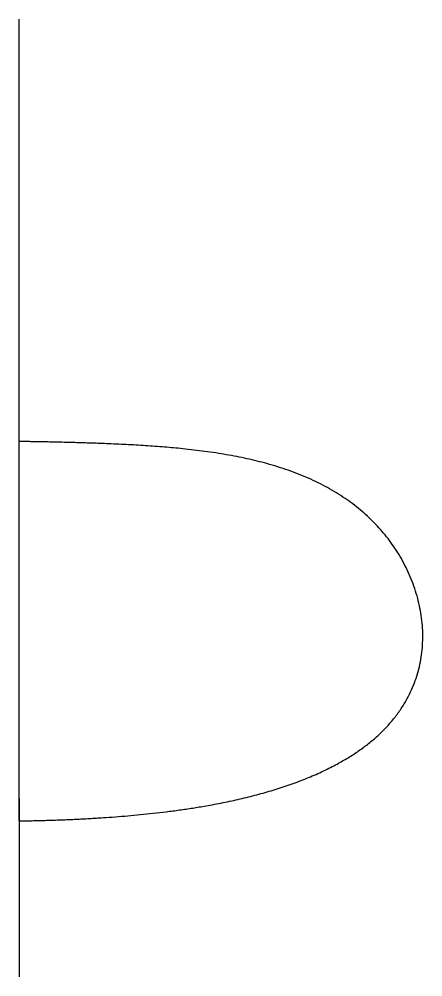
# Model space of a CAD drawing. Header units: inches. Extents: x 0 to 16.8, y -15 to 24.8.
import ezdxf

# ---------------------------------------------------------------- set-up
doc = ezdxf.new("R2010")
doc.units = ezdxf.units.IN
doc.layers.get('0').update_dxf_attribs({"linetype": 'CONTINUOUS'})

msp = doc.modelspace()

# ---------------------------------------------------------------- linework, layer by layer
for p, q in [((0, 3.435), (0, 24.831)), ((0, -8.516), (0, 7.264)), ((0, -7.581), (0, -15.004))]:
    msp.add_line(p, q)
msp.add_open_spline([(0, -8.516), (0.55, -8.511), (1.814, -8.483), (4.202, -8.385), (8.129, -8.042), (12.978, -6.745), (16.408, -4.265), (17.338, -0.567), (15.975, 3.115), (13.228, 5.548), (9.482, 6.79), (5.954, 7.107), (3.065, 7.208), (1.039, 7.249), (0, 7.264)], degree=5)

doc.saveas('drawing.dxf')
